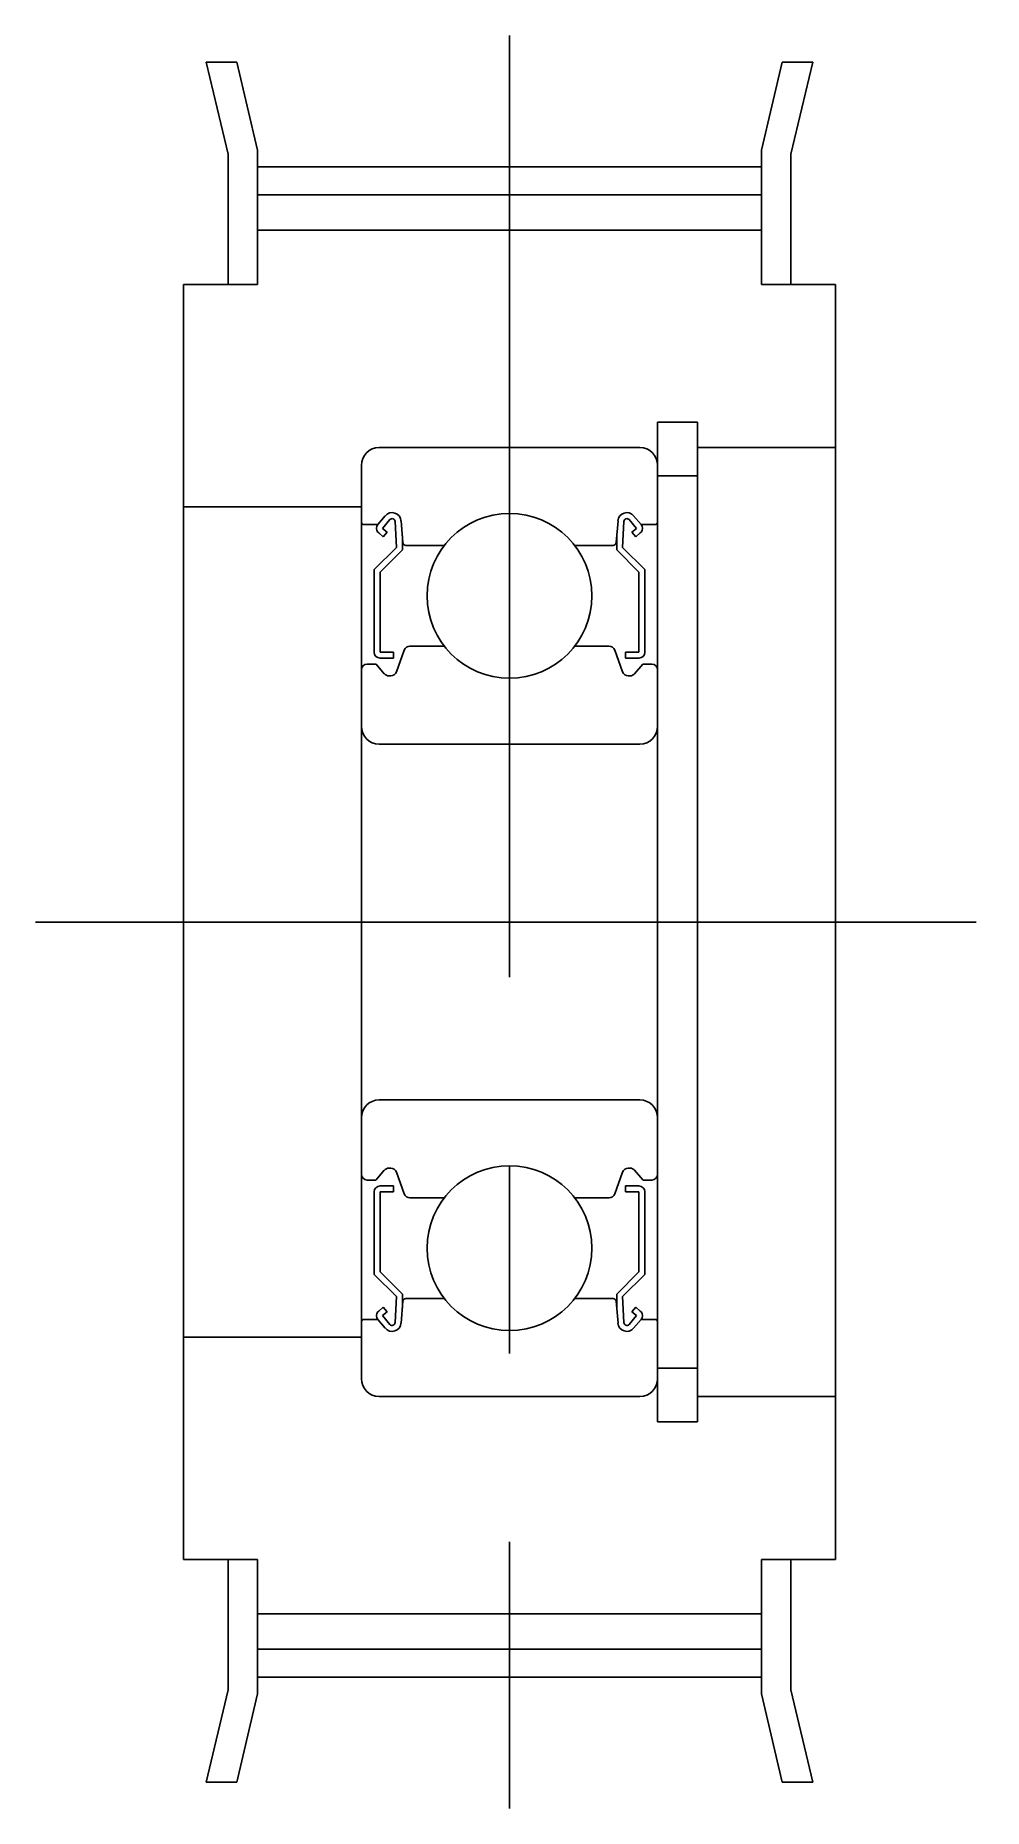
# Model space of a CAD drawing. Extents: x 10 to 157, y 10 to 126.
# Drawn here: x 125.4 to 157.4, y 66.5 to 126.3 of the extents above; entities outside this region: 2.
import ezdxf

# ---------------------------------------------------------------- set-up
doc = ezdxf.new("R2010")
doc.units = 0
doc.linetypes.add('CENTER', pattern=[50.8, 31.75, -6.35, 6.35, -6.35])
doc.layers.get('0').update_dxf_attribs({"linetype": 'CONTINUOUS'})
doc.layers.add('CENTER', color=1, linetype='CENTER')
doc.styles.get("Standard").update_dxf_attribs({"font": 'txt.shx'})

msp = doc.modelspace()

# ---------------------------------------------------------------- linework, layer by layer
at = {"color": 7, "linetype": 'CONTINUOUS'}
for p, q in [((131.167, 125.38), (132.202, 125.38)), ((131.167, 125.38), (131.9, 122.274)), ((132.202, 125.38), (132.9, 122.405)), ((150.598, 125.38), (149.9, 122.405)), ((151.633, 125.38), (150.598, 125.38)), ((151.633, 125.38), (150.9, 122.274)), ((131.9, 122.274), (131.9, 117.88)), ((132.9, 122.405), (132.9, 117.88)), ((149.9, 122.405), (149.9, 117.88)), ((150.9, 122.274), (150.9, 117.88)), ((132.9, 120.905), (149.9, 120.905)), ((132.9, 119.705), (149.9, 119.705)), ((130.4, 117.88), (130.4, 74.88)), ((130.4, 117.88), (132.9, 117.88)), ((152.4, 117.88), (149.9, 117.88)), ((152.4, 117.88), (152.4, 74.88)), ((146.4, 113.23), (146.4, 79.53)), ((146.4, 113.23), (147.75, 113.23)), ((147.75, 113.23), (147.75, 79.53)), ((137, 112.38), (145.8, 112.38)), ((147.75, 112.38), (152.4, 112.38)), ((136.4, 111.78), (136.4, 80.98)), ((146.4, 111.78), (146.4, 80.98)), ((146.4, 111.43), (147.75, 111.43)), ((136.4, 110.38), (130.4, 110.38)), ((136.96, 109.78), (137.209, 110.078)), ((145.84, 109.78), (145.59, 110.078)), ((136.5, 109.78), (136.96, 109.78)), ((137.138, 109.37), (136.985, 109.498)), ((137.113, 109.651), (137.363, 109.95)), ((137.266, 109.523), (137.113, 109.651)), ((137.138, 109.37), (137.266, 109.523)), ((137.54, 109.89), (137.583, 109.013)), ((137.738, 109.911), (137.803, 109.172)), ((145.062, 109.911), (144.997, 109.172)), ((145.26, 109.89), (145.217, 109.013)), ((145.687, 109.651), (145.437, 109.95)), ((145.534, 109.523), (145.687, 109.651)), ((145.662, 109.37), (145.534, 109.523)), ((145.662, 109.37), (145.815, 109.498)), ((146.3, 109.78), (145.84, 109.78)), ((137.583, 109.013), (136.833, 108.263)), ((137.783, 108.93), (137.033, 108.18)), ((137.783, 109.4), (137.783, 108.93)), ((137.902, 109.08), (139.203, 109.08)), ((144.897, 109.08), (143.597, 109.08)), ((145.017, 109.4), (145.017, 108.93)), ((145.017, 108.93), (145.767, 108.18)), ((145.217, 109.013), (145.967, 108.263)), ((136.833, 108.263), (136.833, 105.48)), ((145.967, 108.263), (145.967, 105.48)), ((137.033, 108.18), (137.033, 105.48)), ((145.767, 108.18), (145.767, 105.48)), ((137.483, 105.48), (137.033, 105.48)), ((137.033, 105.28), (137.483, 105.28)), ((137.483, 105.28), (137.483, 105.48)), ((137.582, 104.812), (137.85, 105.549)), ((138.038, 105.68), (139.203, 105.68)), ((144.762, 105.68), (143.597, 105.68)), ((145.218, 104.812), (144.95, 105.549)), ((145.317, 105.28), (145.317, 105.48)), ((145.317, 105.48), (145.767, 105.48)), ((145.767, 105.28), (145.317, 105.28)), ((136.6, 105.08), (136.9, 105.08)), ((136.9, 105.08), (137.175, 104.752)), ((137.329, 104.68), (137.394, 104.68)), ((145.471, 104.68), (145.406, 104.68)), ((145.9, 105.08), (145.624, 104.752)), ((146.2, 105.08), (145.9, 105.08)), ((137, 102.38), (145.8, 102.38)), ((137, 90.38), (145.8, 90.38)), ((136.9, 87.681), (137.175, 88.009)), ((137.329, 88.08), (137.394, 88.08)), ((137.582, 87.949), (137.85, 87.212)), ((145.218, 87.949), (144.95, 87.212)), ((145.471, 88.08), (145.406, 88.08)), ((145.9, 87.681), (145.624, 88.009)), ((136.6, 87.68), (136.9, 87.68)), ((137.033, 87.48), (137.483, 87.48)), ((137.483, 87.48), (137.483, 87.28)), ((145.317, 87.48), (145.317, 87.28)), ((145.767, 87.48), (145.317, 87.48)), ((146.2, 87.68), (145.9, 87.68)), ((136.833, 84.497), (136.833, 87.28)), ((137.483, 87.28), (137.033, 87.28)), ((137.033, 84.58), (137.033, 87.28)), ((138.038, 87.08), (139.203, 87.08)), ((144.762, 87.08), (143.597, 87.08)), ((145.317, 87.28), (145.767, 87.28)), ((145.767, 84.58), (145.767, 87.28)), ((145.967, 84.497), (145.967, 87.28)), ((137.583, 83.748), (136.833, 84.498)), ((137.783, 83.83), (137.033, 84.58)), ((145.017, 83.83), (145.767, 84.58)), ((145.217, 83.748), (145.967, 84.498)), ((137.54, 82.871), (137.583, 83.748)), ((137.783, 83.36), (137.783, 83.83)), ((145.017, 83.36), (145.017, 83.83)), ((145.26, 82.871), (145.217, 83.748)), ((137.138, 83.39), (136.985, 83.262)), ((137.266, 83.237), (137.113, 83.109)), ((137.113, 83.109), (137.363, 82.811)), ((137.138, 83.391), (137.266, 83.238)), ((137.738, 82.85), (137.803, 83.589)), ((137.902, 83.68), (139.203, 83.68)), ((144.897, 83.68), (143.597, 83.68)), ((145.062, 82.85), (144.997, 83.589)), ((145.687, 83.109), (145.437, 82.811)), ((145.662, 83.391), (145.534, 83.238)), ((145.534, 83.237), (145.687, 83.109)), ((145.662, 83.39), (145.815, 83.262)), ((136.5, 82.98), (136.96, 82.98)), ((136.96, 82.98), (137.209, 82.683)), ((145.84, 82.98), (145.59, 82.683)), ((146.3, 82.98), (145.84, 82.98)), ((136.4, 82.38), (130.4, 82.38)), ((146.4, 81.33), (147.75, 81.33)), ((137, 80.38), (145.8, 80.38)), ((139.4, 80.38), (139.4, 80.381)), ((141.4, 80.38), (141.4, 80.38)), ((147.75, 80.38), (152.4, 80.38)), ((146.4, 79.53), (147.75, 79.53)), ((130.4, 74.88), (132.9, 74.88)), ((131.9, 70.487), (131.9, 74.88)), ((132.9, 70.355), (132.9, 74.88)), ((149.9, 70.355), (149.9, 74.88)), ((152.4, 74.88), (149.9, 74.88)), ((150.9, 70.487), (150.9, 74.88)), ((132.9, 73.055), (149.9, 73.055)), ((132.9, 71.855), (149.9, 71.855)), ((131.167, 67.38), (131.9, 70.487)), ((132.202, 67.38), (132.9, 70.355)), ((150.598, 67.38), (149.9, 70.355)), ((151.633, 67.38), (150.9, 70.487)), ((131.167, 67.38), (132.202, 67.38)), ((151.633, 67.38), (150.598, 67.38))]:
    msp.add_line(p, q, dxfattribs=at)
for centre in [(141.4, 107.38), (141.4, 107.38), (141.4, 85.38), (141.4, 85.38)]:
    msp.add_circle(centre, 2.778, dxfattribs=at)
for centre, radius, start, end in [((137, 111.78), 0.6, 90, 180), ((145.8, 111.78), 0.6, 0, 90), ((137.439, 109.885), 0.3, 4.99683, 140.00119), ((145.36, 109.885), 0.3, 39.99881, 175.00317), ((136.5, 109.88), 0.1, 180, 270), ((137.113, 109.652), 0.2, 140.00119, 230.08703), ((137.44, 109.885), 0.1, 2.81979, 140.00022), ((145.36, 109.885), 0.1, 39.99978, 177.18021), ((145.687, 109.652), 0.2, 309.91297, 39.99881), ((146.3, 109.88), 0.1, 270, 0), ((137.902, 109.18), 0.1, 184.99683, 270), ((144.897, 109.18), 0.1, 270, 355.00317), ((137.033, 105.48), 0.2, 180, 270), ((138.038, 105.48), 0.2, 90, 159.99165), ((144.762, 105.48), 0.2, 20.00835, 90), ((145.767, 105.48), 0.2, 270, 0), ((136.6, 104.88), 0.2, 90, 180), ((137.329, 104.88), 0.2, 219.9952, 270), ((137.394, 104.88), 0.2, 270, 339.99165), ((145.406, 104.88), 0.2, 200.00835, 270), ((145.471, 104.88), 0.2, 270, 320.0048), ((146.2, 104.88), 0.2, 0, 90), ((137, 102.98), 0.6, 180, 270), ((145.8, 102.98), 0.6, 270, 0), ((137, 89.78), 0.6, 90, 180), ((145.8, 89.78), 0.6, 0, 90), ((137.329, 87.88), 0.2, 90, 140.0048), ((137.394, 87.88), 0.2, 20.00835, 90), ((145.406, 87.88), 0.2, 90, 159.99165), ((145.471, 87.88), 0.2, 39.9952, 90), ((136.6, 87.88), 0.2, 180, 270), ((137.033, 87.28), 0.2, 90, 180), ((145.767, 87.28), 0.2, 0, 90), ((146.2, 87.88), 0.2, 270, 0), ((138.038, 87.28), 0.2, 200.00835, 270), ((144.762, 87.28), 0.2, 270, 339.99165), ((137.113, 83.109), 0.2, 129.91297, 219.99881), ((137.902, 83.58), 0.1, 90, 175.00317), ((144.897, 83.58), 0.1, 4.99683, 90), ((145.687, 83.109), 0.2, 320.00119, 50.08703), ((136.5, 82.88), 0.1, 90, 180), ((137.439, 82.876), 0.3, 219.99881, 355.00317), ((137.44, 82.875), 0.1, 219.99978, 357.18021), ((145.36, 82.876), 0.3, 184.99683, 320.00119), ((145.36, 82.875), 0.1, 182.81979, 320.00022), ((146.3, 82.88), 0.1, 0, 90), ((137, 80.98), 0.6, 180, 270), ((145.8, 80.98), 0.6, 270, 0)]:
    msp.add_arc(centre, radius, start, end, dxfattribs=at)
at = {"layer": 'CENTER', "color": 1, "linetype": 'CENTER'}
for p, q in [((141.4, 126.275), (141.4, 66.485)), ((132.9, 121.845), (149.9, 121.845)), ((125.4, 96.38), (157.4, 96.38)), ((132.9, 70.915), (149.9, 70.915))]:
    msp.add_line(p, q, dxfattribs=at)

# ---------------------------------------------------------------- texts
at = {"color": 7, "linetype": 'CONTINUOUS'}
for p in [(10, 25), (10, 10)]:
    msp.add_text('AHTF16T10150', height=4, dxfattribs=at).set_placement(p)

doc.saveas('drawing.dxf')
